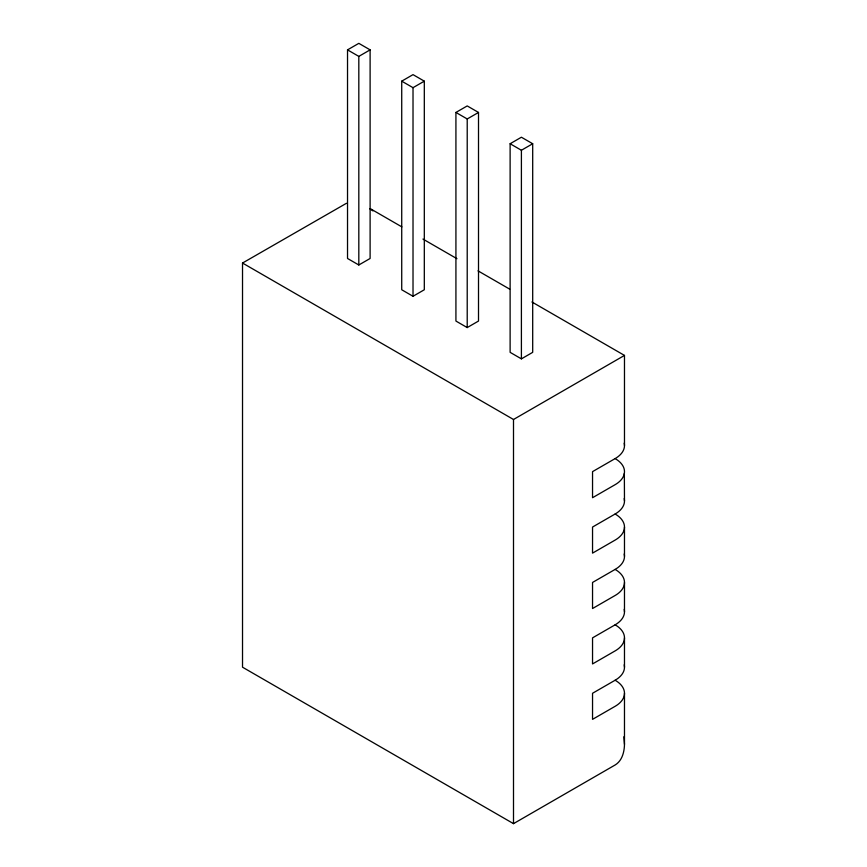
<?xml version="1.0" encoding="UTF-8"?>
<svg xmlns="http://www.w3.org/2000/svg" width="867" height="867" viewBox="0 0 867 867"><rect width="100%" height="100%" fill="white"/><g stroke="black" fill="none" stroke-linecap="round" stroke-linejoin="round"><path stroke-width="1.3" d="M624.478 693.275L624.478 744.309C624.348 751.971 622.138 760.793 615.126 764.987L513.502 823.65L242.522 667.2L242.522 263.037L346.464 203.279M347.526 49.863L358.819 43.35L370.111 49.863L370.111 258.474L358.819 264.988L347.526 258.474L347.526 49.863L358.819 56.388L370.111 49.863M401.724 81.162L413.017 74.638L424.31 81.162L424.31 289.762L413.017 296.276L401.724 289.762L401.724 81.162L413.017 87.675L424.31 81.162M455.923 112.45L467.215 105.926L478.508 112.45L478.508 321.05L467.215 327.574L455.923 321.05L455.923 112.45L467.215 118.963L478.508 112.45M510.121 143.738L521.403 137.224L532.696 143.738L532.696 352.338L521.403 358.862L510.121 352.338L510.121 143.738L521.403 150.262L532.696 143.738M242.522 263.037L513.502 419.487L624.478 355.416L624.478 445.562M615.126 458.6L592.54 471.637L592.54 497.712L615.126 484.675A31.938 18.435 0 0 0 615.126 458.6A31.938 18.435 0 0 0 624.207 443.156M615.126 514.012L592.54 527.049L592.54 553.124L615.126 540.087A31.938 18.435 0 0 0 615.126 514.012A31.938 18.435 0 0 0 624.207 498.568M615.126 569.413L592.54 582.451L592.54 608.526L615.126 595.488A31.938 18.435 0 0 0 615.126 569.413A31.938 18.435 0 0 0 624.207 553.97M615.126 624.825L592.54 637.863L592.54 663.938L615.126 650.9A31.938 18.435 0 0 0 615.126 624.825A31.938 18.435 0 0 0 624.207 609.382M615.126 680.237L592.54 693.275L592.54 719.35L615.126 706.312A31.938 18.435 0 0 0 615.126 680.237A31.938 18.435 0 0 0 624.207 664.794M370.242 208.633L401.876 226.894M422.955 239.075L456.942 258.691M478.02 270.862L509.655 289.123M531.915 301.976L624.478 355.416M369.841 208.752L372.951 210.909M623.861 736.755L624.478 744.309M624.348 473.284L624.478 500.974M624.478 527.049L624.478 556.376M624.478 582.451L624.478 611.788M624.478 637.863L624.478 667.2M521.403 150.262L521.403 358.862M513.502 419.487L513.502 823.65M467.215 118.963L467.215 327.574M413.017 87.675L413.017 296.276M358.819 56.388L358.819 264.988"/></g></svg>
